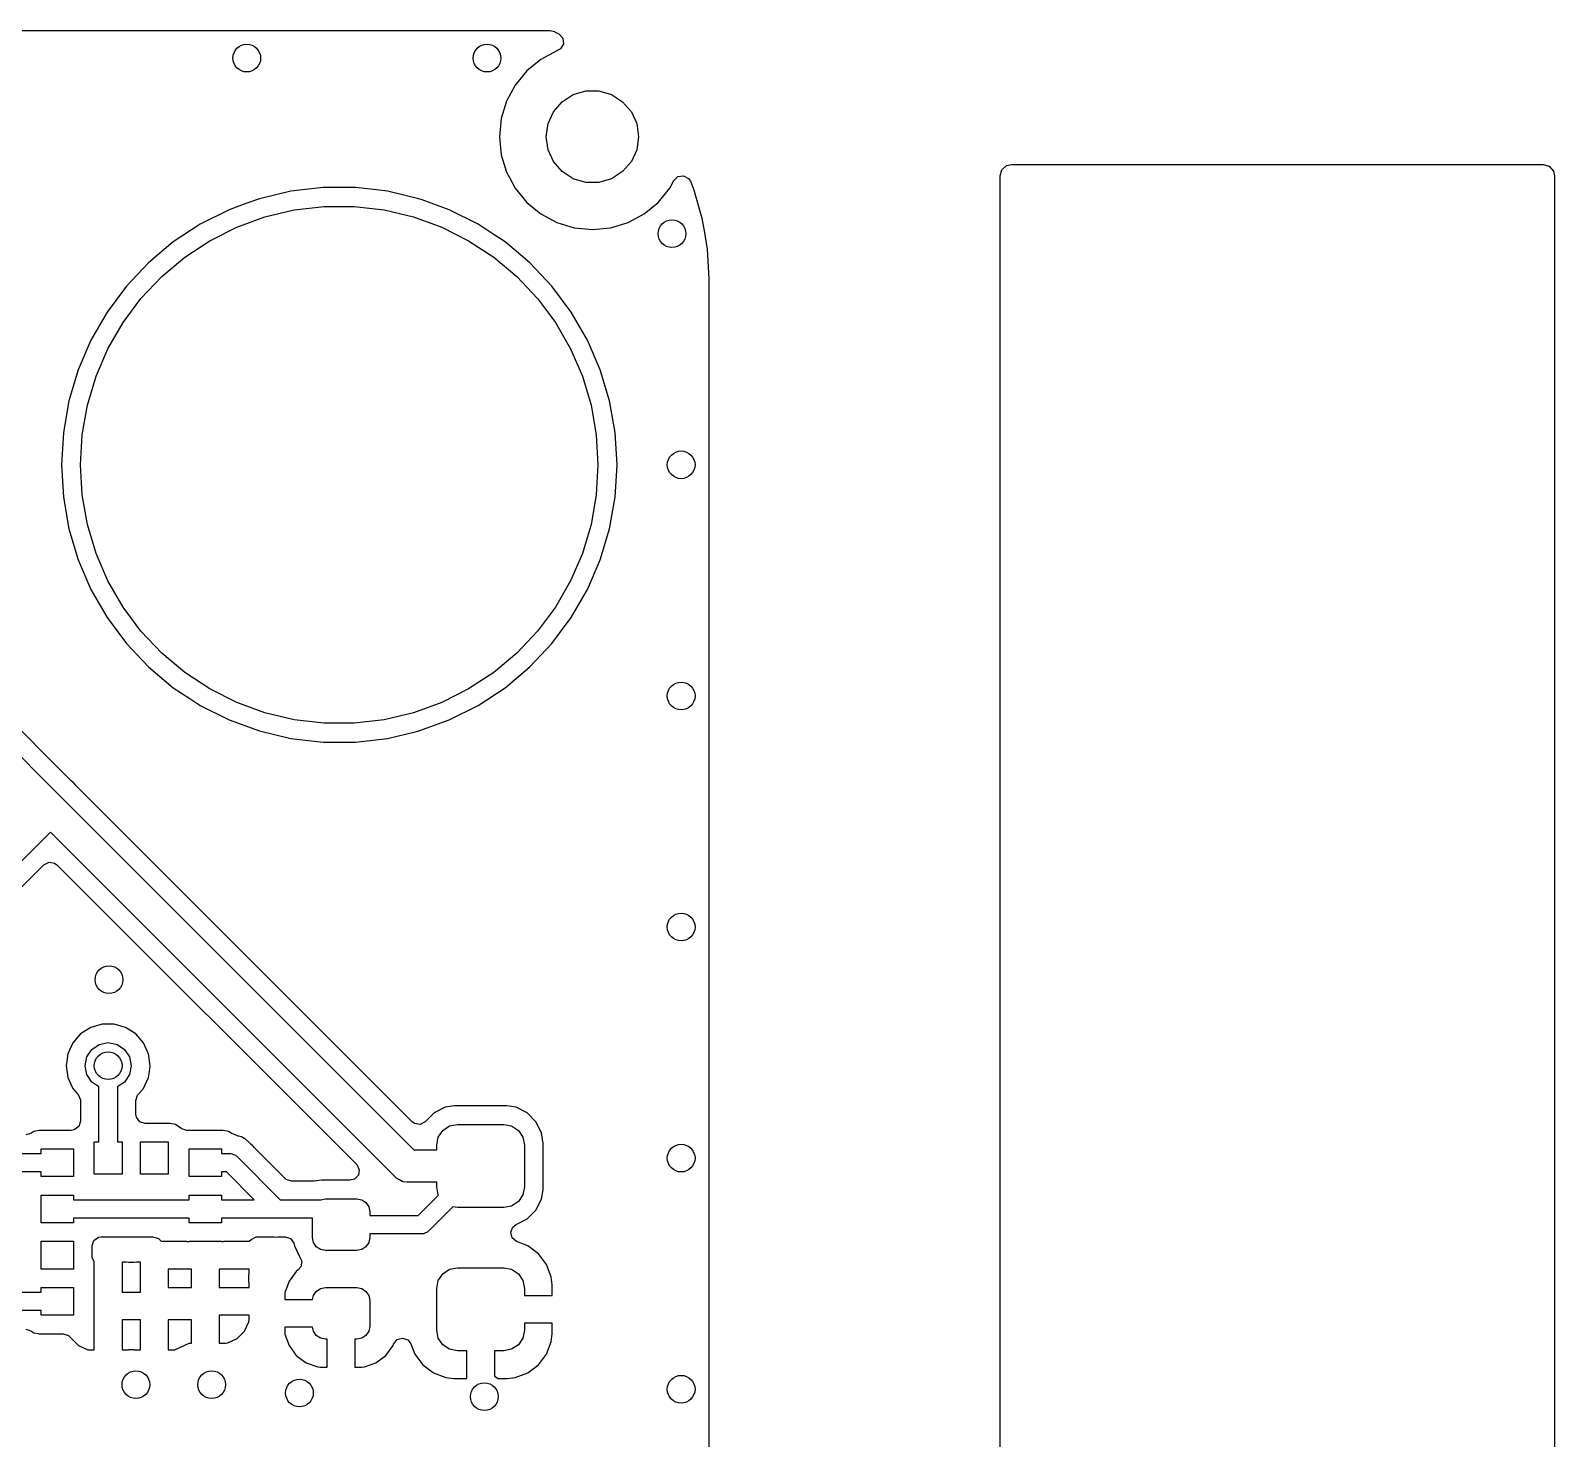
# Model space of a CAD drawing. Extents: x 100.3 to 197.2, y -144.7 to -85.3.
# Drawn here: x 177.66 to 194.15, y -100.53 to -85.3 of the extents above; entities that cross this region are included whole.
import ezdxf

# ---------------------------------------------------------------- set-up
doc = ezdxf.new("R2010")
doc.units = 0
doc.layers.add('BLACK', color=7, linetype='CONTINUOUS')

msp = doc.modelspace()

# ---------------------------------------------------------------- linework, layer by layer
at = {"layer": 'BLACK', "linetype": 'CONTINUOUS'}
for p, q in [((169.963, -85.3013), (183.282, -85.3014)), ((183.282, -85.3014), (183.33, -85.3138)), ((183.33, -85.3138), (183.337, -85.3178)), ((183.337, -85.3178), (183.376, -85.3392)), ((183.376, -85.3392), (183.418, -85.3839)), ((183.418, -85.3839), (183.426, -85.4447)), ((183.355, -85.5212), (183.181, -85.6141)), ((183.357, -85.5206), (183.355, -85.5212)), ((183.355, -85.5212), (183.355, -85.5212)), ((183.358, -85.5199), (183.357, -85.5206)), ((183.36, -85.5193), (183.358, -85.5199)), ((183.396, -85.4982), (183.36, -85.5191)), ((183.36, -85.5191), (183.36, -85.5193)), ((183.426, -85.4447), (183.396, -85.4982)), ((183.029, -85.7391), (182.904, -85.8915)), ((183.181, -85.6141), (183.029, -85.7391)), ((183.029, -85.7391), (183.029, -85.7391)), ((183.181, -85.6141), (183.181, -85.6141)), ((182.904, -85.8915), (182.811, -86.0653)), ((182.904, -85.8915), (182.904, -85.8915)), ((182.811, -86.0653), (182.754, -86.2539)), ((182.811, -86.0653), (182.811, -86.0653)), ((183.319, -86.1797), (183.413, -86.0721)), ((183.413, -86.0721), (183.532, -85.9952)), ((183.532, -85.9952), (183.669, -85.9551)), ((183.669, -85.9551), (183.811, -85.9551)), ((183.811, -85.9551), (183.948, -85.9952)), ((183.948, -85.9952), (184.067, -86.0721)), ((184.067, -86.0721), (184.161, -86.1797)), ((183.26, -86.3091), (183.319, -86.1797)), ((184.161, -86.1797), (184.22, -86.3091)), ((182.754, -86.2539), (182.735, -86.45)), ((182.754, -86.2539), (182.754, -86.2539)), ((183.24, -86.45), (183.26, -86.3091)), ((184.22, -86.3091), (184.24, -86.45)), ((182.735, -86.45), (182.735, -86.45)), ((182.735, -86.45), (182.754, -86.6461)), ((183.26, -86.5909), (183.24, -86.45)), ((184.24, -86.45), (184.22, -86.5909)), ((182.754, -86.6461), (182.754, -86.6461)), ((182.754, -86.6461), (182.811, -86.8347)), ((183.319, -86.7203), (183.26, -86.5909)), ((183.413, -86.8279), (183.319, -86.7203)), ((184.161, -86.7203), (184.067, -86.8279)), ((184.22, -86.5909), (184.161, -86.7203)), ((182.811, -86.8347), (182.811, -86.8347)), ((182.811, -86.8347), (182.842, -86.8925)), ((182.842, -86.8925), (182.904, -87.0085)), ((183.532, -86.9048), (183.413, -86.8279)), ((183.669, -86.9449), (183.532, -86.9048)), ((183.948, -86.9048), (183.811, -86.9449)), ((184.067, -86.8279), (183.948, -86.9048)), ((184.621, -86.9242), (184.665, -86.8818)), ((184.665, -86.8818), (184.726, -86.8735)), ((184.726, -86.8735), (184.78, -86.9023)), ((184.78, -86.9023), (184.8, -86.933)), ((188.15, -86.874), (188.17, -86.807)), ((188.15, -102.626), (188.15, -86.874)), ((188.17, -86.807), (188.222, -86.7612)), ((188.222, -86.7612), (188.274, -86.75)), ((188.274, -86.75), (194.026, -86.75)), ((194.026, -86.75), (194.093, -86.7697)), ((194.093, -86.7697), (194.139, -86.8225)), ((194.139, -86.8225), (194.15, -86.874)), ((194.15, -86.874), (194.15, -116.626)), ((180.478, -87.0401), (180.138, -87.1207)), ((180.634, -87.0219), (180.478, -87.0401)), ((180.825, -86.9995), (180.634, -87.0219)), ((181.175, -86.9995), (180.825, -86.9995)), ((181.402, -87.026), (181.175, -86.9995)), ((181.522, -87.0401), (181.402, -87.026)), ((181.862, -87.1207), (181.522, -87.0401)), ((182.904, -87.0085), (182.904, -87.0085)), ((182.904, -87.0085), (182.904, -87.0085)), ((182.904, -87.0085), (183.029, -87.1609)), ((183.811, -86.9449), (183.669, -86.9449)), ((184.451, -87.1609), (184.576, -87.0085)), ((184.576, -87.0085), (184.621, -86.9242)), ((184.8, -86.933), (184.831, -87.0075)), ((184.831, -87.0075), (184.832, -87.0127)), ((184.832, -87.0127), (184.924, -87.3307)), ((179.99, -87.1745), (179.81, -87.2402)), ((180.138, -87.1207), (179.99, -87.1745)), ((180.514, -87.2425), (180.837, -87.2047)), ((180.837, -87.2047), (181.163, -87.2047)), ((181.163, -87.2047), (181.486, -87.2425)), ((181.898, -87.1337), (181.862, -87.1207)), ((182.19, -87.2402), (181.898, -87.1337)), ((183.029, -87.1609), (183.029, -87.1609)), ((183.029, -87.1609), (183.144, -87.2549)), ((184.299, -87.2859), (184.451, -87.1609)), ((179.497, -87.3971), (179.205, -87.5891)), ((179.81, -87.2402), (179.497, -87.3971)), ((179.81, -87.2402), (179.81, -87.2402)), ((179.81, -87.2402), (179.81, -87.2402)), ((179.891, -87.429), (180.197, -87.3176)), ((180.197, -87.3176), (180.514, -87.2425)), ((181.486, -87.2425), (181.803, -87.3176)), ((181.803, -87.3176), (182.109, -87.429)), ((182.503, -87.3971), (182.19, -87.2402)), ((182.19, -87.2402), (182.19, -87.2402)), ((182.19, -87.2402), (182.19, -87.2402)), ((182.656, -87.498), (182.503, -87.3971)), ((183.144, -87.2549), (183.181, -87.2859)), ((183.181, -87.2859), (183.355, -87.3788)), ((183.355, -87.3788), (183.544, -87.436)), ((183.936, -87.436), (184.125, -87.3788)), ((184.125, -87.3788), (184.299, -87.2859)), ((184.924, -87.3307), (184.925, -87.3361)), ((184.925, -87.3361), (184.951, -87.4863)), ((179.6, -87.5751), (179.891, -87.429)), ((182.109, -87.429), (182.4, -87.5751)), ((182.795, -87.5892), (182.656, -87.498)), ((183.544, -87.436), (183.544, -87.436)), ((183.544, -87.436), (183.544, -87.436)), ((183.544, -87.436), (183.74, -87.4553)), ((183.74, -87.4553), (183.936, -87.436)), ((183.74, -87.4553), (183.74, -87.4553)), ((183.74, -87.4553), (183.74, -87.4553)), ((183.936, -87.436), (183.936, -87.436)), ((183.936, -87.436), (183.936, -87.436)), ((184.951, -87.4863), (184.979, -87.65)), ((179.205, -87.5891), (178.937, -87.8138)), ((179.328, -87.7541), (179.6, -87.5751)), ((182.4, -87.5751), (182.672, -87.7541)), ((183.063, -87.8138), (182.795, -87.5892)), ((184.979, -87.65), (184.981, -87.6623)), ((184.981, -87.6623), (184.981, -87.6678)), ((184.981, -87.6678), (184.999, -87.9868)), ((178.937, -87.8138), (178.698, -88.068)), ((179.079, -87.9634), (179.328, -87.7541)), ((182.672, -87.7541), (182.921, -87.9634)), ((183.302, -88.068), (183.063, -87.8138)), ((178.855, -88.2002), (179.079, -87.9634)), ((182.921, -87.9634), (183.145, -88.2002)), ((184.999, -87.9868), (185, -87.9995)), ((185, -87.9995), (185, -88.0023)), ((185, -88.0023), (185, -105.75)), ((178.698, -88.068), (178.489, -88.3484)), ((178.661, -88.4614), (178.855, -88.2002)), ((183.145, -88.2002), (183.339, -88.4614)), ((183.511, -88.3484), (183.302, -88.068)), ((178.489, -88.3484), (178.314, -88.6511)), ((178.489, -88.3484), (178.489, -88.3484)), ((183.686, -88.6511), (183.511, -88.3484)), ((178.498, -88.7434), (178.661, -88.4614)), ((183.339, -88.4614), (183.502, -88.7434)), ((178.314, -88.6511), (178.176, -88.972)), ((178.314, -88.6511), (178.314, -88.6511)), ((183.824, -88.972), (183.686, -88.6511)), ((178.369, -89.0423), (178.498, -88.7434)), ((183.502, -88.7434), (183.631, -89.0423)), ((178.176, -88.972), (178.075, -89.3069)), ((178.176, -88.972), (178.176, -88.972)), ((178.275, -89.3543), (178.369, -89.0423)), ((183.631, -89.0423), (183.725, -89.3543)), ((183.925, -89.3069), (183.824, -88.972)), ((178.075, -89.3069), (178.015, -89.6511)), ((178.075, -89.3069), (178.075, -89.3069)), ((178.219, -89.6749), (178.275, -89.3543)), ((183.725, -89.3543), (183.781, -89.6749)), ((183.985, -89.6511), (183.925, -89.3069)), ((178.015, -89.6511), (177.994, -90)), ((178.2, -90), (178.219, -89.6749)), ((183.781, -89.6749), (183.8, -90)), ((184.006, -90), (183.985, -89.6511)), ((177.994, -90), (178.015, -90.3489)), ((178.219, -90.3251), (178.2, -90)), ((183.8, -90), (183.781, -90.3251)), ((183.985, -90.3489), (184.006, -90)), ((178.015, -90.3489), (178.075, -90.6931)), ((178.275, -90.6457), (178.219, -90.3251)), ((183.781, -90.3251), (183.725, -90.6457)), ((183.925, -90.6931), (183.985, -90.3489)), ((178.075, -90.6931), (178.075, -90.6931)), ((178.075, -90.6931), (178.176, -91.028)), ((178.369, -90.9577), (178.275, -90.6457)), ((183.725, -90.6457), (183.631, -90.9577)), ((183.824, -91.028), (183.925, -90.6931)), ((178.498, -91.2566), (178.369, -90.9577)), ((183.631, -90.9577), (183.502, -91.2566)), ((178.176, -91.028), (178.176, -91.028)), ((178.176, -91.028), (178.303, -91.3223)), ((183.686, -91.3489), (183.824, -91.028)), ((178.303, -91.3223), (178.314, -91.3489)), ((178.314, -91.3489), (178.489, -91.6516)), ((178.661, -91.5386), (178.498, -91.2566)), ((183.502, -91.2566), (183.339, -91.5386)), ((183.511, -91.6516), (183.686, -91.3489)), ((178.489, -91.6516), (178.698, -91.932)), ((178.855, -91.7998), (178.661, -91.5386)), ((183.339, -91.5386), (183.145, -91.7998)), ((183.302, -91.932), (183.511, -91.6516)), ((179.079, -92.0366), (178.855, -91.7998)), ((183.145, -91.7998), (182.921, -92.0366)), ((178.698, -91.932), (178.937, -92.1862)), ((183.063, -92.1862), (183.302, -91.932)), ((179.328, -92.2459), (179.079, -92.0366)), ((182.921, -92.0366), (182.672, -92.2459)), ((178.099, -93.4177), (176.925, -92.2443)), ((178.937, -92.1862), (179.205, -92.4108)), ((179.6, -92.4249), (179.328, -92.2459)), ((182.672, -92.2459), (182.4, -92.4249)), ((182.795, -92.4108), (183.063, -92.1862)), ((176.749, -92.3513), (177.999, -93.6013)), ((179.205, -92.4108), (179.383, -92.5279)), ((179.891, -92.571), (179.6, -92.4249)), ((182.4, -92.4249), (182.109, -92.571)), ((182.503, -92.6029), (182.795, -92.4108)), ((179.383, -92.5279), (179.48, -92.5914)), ((179.48, -92.5914), (179.497, -92.6029)), ((179.497, -92.6029), (179.81, -92.7598)), ((180.197, -92.6824), (179.891, -92.571)), ((182.109, -92.571), (181.803, -92.6824)), ((182.19, -92.7598), (182.503, -92.6029)), ((179.81, -92.7598), (180.138, -92.8793)), ((180.514, -92.7575), (180.197, -92.6824)), ((180.837, -92.7953), (180.514, -92.7575)), ((181.163, -92.7953), (180.837, -92.7953)), ((181.486, -92.7575), (181.163, -92.7953)), ((181.803, -92.6824), (181.486, -92.7575)), ((181.862, -92.8793), (182.19, -92.7598)), ((180.138, -92.8793), (180.138, -92.8793)), ((180.138, -92.8793), (180.138, -92.8793)), ((180.138, -92.8793), (180.478, -92.9599)), ((180.478, -92.9599), (180.478, -92.9599)), ((180.478, -92.9599), (180.478, -92.9599)), ((180.478, -92.9599), (180.825, -93.0005)), ((180.825, -93.0005), (180.825, -93.0005)), ((180.825, -93.0005), (181.175, -93.0005)), ((181.175, -93.0005), (181.522, -92.9599)), ((181.175, -93.0005), (181.175, -93.0005)), ((181.522, -92.9599), (181.823, -92.8885)), ((181.522, -92.9599), (181.522, -92.9599)), ((181.522, -92.9599), (181.522, -92.9599)), ((181.823, -92.8885), (181.862, -92.8793)), ((178.118, -93.4327), (178.099, -93.4177)), ((178.121, -93.4345), (178.118, -93.4327)), ((178.138, -93.455), (178.121, -93.4345)), ((178.121, -93.4345), (178.121, -93.4345)), ((178.15, -93.4689), (178.138, -93.455)), ((178.153, -93.4719), (178.15, -93.4689)), ((181.79, -97.1086), (178.153, -93.4719)), ((177.999, -93.6013), (181.807, -97.41)), ((177.875, -93.9725), (174.95, -96.8975)), ((181.611, -97.7087), (177.875, -93.9725)), ((177.805, -94.326), (177.86, -94.2983)), ((177.86, -94.2983), (177.92, -94.3078)), ((177.92, -94.3078), (177.945, -94.326)), ((175.294, -96.8373), (177.805, -94.326)), ((177.945, -94.326), (181.189, -97.5705)), ((178.311, -96.086), (178.202, -96.156)), ((178.435, -96.0495), (178.311, -96.086)), ((178.311, -96.086), (178.311, -96.086)), ((178.565, -96.0495), (178.435, -96.0495)), ((178.435, -96.0495), (178.435, -96.0495)), ((178.689, -96.086), (178.565, -96.0495)), ((178.565, -96.0495), (178.565, -96.0495)), ((178.798, -96.156), (178.689, -96.086)), ((178.689, -96.086), (178.689, -96.086)), ((178.689, -96.086), (178.689, -96.086)), ((178.689, -96.086), (178.689, -96.086)), ((178.117, -96.2539), (178.063, -96.3718)), ((178.202, -96.156), (178.117, -96.2539)), ((178.323, -96.3232), (178.404, -96.269)), ((178.404, -96.269), (178.5, -96.25)), ((178.5, -96.25), (178.596, -96.269)), ((178.596, -96.269), (178.677, -96.3232)), ((178.883, -96.2539), (178.798, -96.156)), ((178.798, -96.156), (178.798, -96.156)), ((178.798, -96.156), (178.798, -96.156)), ((178.926, -96.3489), (178.883, -96.2539)), ((178.063, -96.3718), (178.045, -96.5)), ((178.25, -96.5), (178.269, -96.4043)), ((178.269, -96.4043), (178.323, -96.3232)), ((178.677, -96.3232), (178.731, -96.4043)), ((178.731, -96.4043), (178.75, -96.5)), ((178.937, -96.3718), (178.926, -96.3489)), ((178.955, -96.5), (178.937, -96.3718)), ((178.045, -96.5), (178.045, -96.5)), ((178.045, -96.5), (178.063, -96.6282)), ((178.063, -96.6282), (178.114, -96.7394)), ((178.269, -96.5957), (178.25, -96.5)), ((178.323, -96.6768), (178.269, -96.5957)), ((178.731, -96.5957), (178.677, -96.6768)), ((178.75, -96.5), (178.731, -96.5957)), ((178.883, -96.7461), (178.937, -96.6282)), ((178.937, -96.6282), (178.946, -96.5642)), ((178.946, -96.5642), (178.955, -96.5)), ((178.955, -96.5), (178.955, -96.5)), ((178.114, -96.7394), (178.117, -96.7461)), ((178.117, -96.7461), (178.169, -96.8062)), ((178.4, -96.7281), (178.323, -96.6768)), ((178.4, -97.325), (178.4, -96.7281)), ((178.677, -96.6768), (178.6, -96.7281)), ((178.6, -96.7281), (178.6, -97.325)), ((178.828, -96.8096), (178.883, -96.7461)), ((178.169, -96.8062), (178.175, -96.8132)), ((178.175, -96.8132), (178.199, -96.8696)), ((178.199, -96.8696), (178.2, -96.8781)), ((178.2, -96.8781), (178.2, -97.1005)), ((178.8, -96.8781), (178.819, -96.8199)), ((178.8, -97.0255), (178.8, -96.8781)), ((178.819, -96.8199), (178.825, -96.8132)), ((178.825, -96.8132), (178.828, -96.8096)), ((182.147, -96.9503), (182.027, -97.0115)), ((182.247, -96.9345), (182.147, -96.9503)), ((182.147, -96.9503), (182.147, -96.9503)), ((182.813, -96.9345), (182.247, -96.9345)), ((182.247, -96.9345), (182.247, -96.9345)), ((182.864, -96.9425), (182.813, -96.9345)), ((182.813, -96.9345), (182.813, -96.9345)), ((182.913, -96.9503), (182.864, -96.9425)), ((183.033, -97.0115), (182.913, -96.9503)), ((182.913, -96.9503), (182.913, -96.9503)), ((182.913, -96.9503), (182.913, -96.9503)), ((178.2, -97.1005), (178.181, -97.1587)), ((178.805, -97.0561), (178.8, -97.0255)), ((178.841, -97.1056), (178.805, -97.0561)), ((178.899, -97.1245), (178.841, -97.1056)), ((179.17, -97.1245), (178.899, -97.1245)), ((179.228, -97.1361), (179.17, -97.1245)), ((179.17, -97.1245), (179.17, -97.1245)), ((181.815, -97.1268), (181.79, -97.1086)), ((181.875, -97.1364), (181.815, -97.1268)), ((181.93, -97.1086), (181.875, -97.1364)), ((182.027, -97.0115), (181.93, -97.1086)), ((182.027, -97.0115), (182.027, -97.0115)), ((183.129, -97.1068), (183.033, -97.0115)), ((183.033, -97.0115), (183.033, -97.0115)), ((183.19, -97.2269), (183.129, -97.1068)), ((183.129, -97.1068), (183.129, -97.1068)), ((177.664, -97.2328), (177.609, -97.2495)), ((177.697, -97.2111), (177.664, -97.2328)), ((177.755, -97.1995), (177.697, -97.2111)), ((177.697, -97.2111), (177.697, -97.2111)), ((178.1, -97.1995), (177.755, -97.1995)), ((177.755, -97.1995), (177.755, -97.1995)), ((177.755, -97.1995), (177.755, -97.1995)), ((178.131, -97.1947), (178.1, -97.1995)), ((178.181, -97.1587), (178.131, -97.1947)), ((179.242, -97.1455), (179.228, -97.1361)), ((179.228, -97.1361), (179.228, -97.1361)), ((179.228, -97.1361), (179.228, -97.1361)), ((179.228, -97.1361), (179.228, -97.1361)), ((179.293, -97.1797), (179.242, -97.1455)), ((179.298, -97.1828), (179.293, -97.1797)), ((179.353, -97.1995), (179.298, -97.1828)), ((179.355, -97.1995), (179.353, -97.1995)), ((179.745, -97.1995), (179.355, -97.1995)), ((179.803, -97.2111), (179.745, -97.1995)), ((179.745, -97.1995), (179.745, -97.1995)), ((179.838, -97.2342), (179.803, -97.2111)), ((179.803, -97.2111), (179.803, -97.2111)), ((179.803, -97.2111), (179.803, -97.2111)), ((179.803, -97.2111), (179.803, -97.2111)), ((179.875, -97.2492), (179.838, -97.2342)), ((179.876, -97.2495), (179.875, -97.2492)), ((179.906, -97.261), (179.876, -97.2495)), ((179.912, -97.263), (179.906, -97.261)), ((179.943, -97.2703), (179.912, -97.263)), ((179.952, -97.2759), (179.943, -97.2703)), ((179.943, -97.2703), (179.943, -97.2703)), ((179.972, -97.2865), (179.952, -97.2759)), ((179.981, -97.2901), (179.972, -97.2865)), ((180.004, -97.3116), (179.981, -97.2901)), ((182.055, -97.36), (182.072, -97.2739)), ((182.072, -97.2739), (182.121, -97.2009)), ((182.121, -97.2009), (182.194, -97.1521)), ((182.194, -97.1521), (182.28, -97.135)), ((182.28, -97.135), (182.78, -97.135)), ((182.78, -97.135), (182.866, -97.1521)), ((182.866, -97.1521), (182.939, -97.2009)), ((182.939, -97.2009), (182.988, -97.2739)), ((182.988, -97.2739), (183.005, -97.36)), ((183.2, -97.2935), (183.19, -97.2269)), ((183.19, -97.2269), (183.19, -97.2269)), ((183.19, -97.2269), (183.19, -97.2269)), ((183.205, -97.3265), (183.2, -97.2935)), ((176.825, -97.45), (177.775, -97.45)), ((177.775, -97.45), (177.775, -97.4)), ((177.775, -97.4), (178.125, -97.4)), ((178.125, -97.4), (178.125, -97.7)), ((178.35, -97.675), (178.35, -97.325)), ((178.35, -97.325), (178.4, -97.325)), ((178.6, -97.325), (178.65, -97.325)), ((178.65, -97.325), (178.65, -97.675)), ((178.85, -97.675), (178.85, -97.325)), ((178.85, -97.325), (179.15, -97.325)), ((179.15, -97.325), (179.15, -97.675)), ((179.375, -97.7), (179.375, -97.4)), ((179.375, -97.4), (179.725, -97.4)), ((179.725, -97.4), (179.725, -97.45)), ((179.725, -97.45), (179.82, -97.45)), ((179.82, -97.45), (179.828, -97.4525)), ((179.828, -97.4525), (179.836, -97.4512)), ((179.836, -97.4512), (179.857, -97.4619)), ((180.01, -97.3158), (180.004, -97.3116)), ((180.011, -97.3169), (180.01, -97.3158)), ((180.013, -97.3178), (180.011, -97.3169)), ((180.027, -97.3318), (180.013, -97.3178)), ((180.028, -97.3334), (180.027, -97.3318)), ((180.044, -97.3477), (180.028, -97.3334)), ((180.064, -97.3658), (180.044, -97.3477)), ((180.069, -97.3731), (180.064, -97.3658)), ((180.07, -97.3723), (180.069, -97.3731)), ((180.079, -97.3836), (180.07, -97.3723)), ((180.415, -97.7205), (180.079, -97.3836)), ((181.807, -97.41), (182.055, -97.41)), ((182.055, -97.41), (182.055, -97.36)), ((183.005, -97.36), (183.005, -97.81)), ((183.206, -97.3265), (183.205, -97.3265)), ((183.206, -97.8435), (183.206, -97.3265)), ((179.857, -97.4619), (179.879, -97.4691)), ((179.879, -97.4691), (179.884, -97.4756)), ((179.884, -97.4756), (179.891, -97.4793)), ((179.891, -97.4793), (180.361, -97.95)), ((181.189, -97.5705), (181.217, -97.625)), ((177.775, -97.65), (176.825, -97.65)), ((177.775, -97.7), (177.775, -97.65)), ((178.125, -97.7), (177.775, -97.7)), ((178.65, -97.675), (178.35, -97.675)), ((179.15, -97.675), (178.85, -97.675)), ((179.725, -97.7), (179.375, -97.7)), ((179.779, -97.65), (179.725, -97.65)), ((179.725, -97.65), (179.725, -97.7)), ((180.079, -97.95), (179.779, -97.65)), ((180.427, -97.7306), (180.415, -97.7205)), ((180.485, -97.7495), (180.427, -97.7306)), ((180.734, -97.7495), (180.485, -97.7495)), ((180.753, -97.7469), (180.734, -97.7495)), ((180.81, -97.7395), (180.753, -97.747)), ((180.753, -97.747), (180.753, -97.7469)), ((181.119, -97.7395), (180.81, -97.7395)), ((180.81, -97.7395), (180.81, -97.7395)), ((181.164, -97.7287), (181.119, -97.7395)), ((181.208, -97.6854), (181.164, -97.7287)), ((181.217, -97.625), (181.208, -97.6854)), ((181.616, -97.7115), (181.611, -97.7087)), ((181.619, -97.716), (181.616, -97.7115)), ((181.651, -97.7331), (181.619, -97.716)), ((181.683, -97.7521), (181.651, -97.7331)), ((181.688, -97.7524), (181.683, -97.7521)), ((181.693, -97.7549), (181.688, -97.7524)), ((181.735, -97.76), (181.693, -97.7549)), ((182.055, -97.76), (181.735, -97.76)), ((182.055, -97.81), (182.055, -97.76)), ((177.775, -98.2), (177.775, -97.9)), ((177.775, -97.9), (178.125, -97.9)), ((178.125, -97.9), (178.125, -97.95)), ((178.125, -97.95), (179.375, -97.95)), ((179.375, -97.95), (179.375, -97.9)), ((179.375, -97.9), (179.725, -97.9)), ((179.725, -97.9), (179.725, -97.95)), ((179.725, -97.95), (180.079, -97.95)), ((180.361, -97.95), (180.8, -97.95)), ((180.8, -97.95), (180.85, -97.94)), ((180.85, -97.94), (181.19, -97.94)), ((181.19, -97.94), (181.244, -97.9507)), ((181.244, -97.9507), (181.289, -97.981)), ((181.854, -98.12), (182.074, -97.8993)), ((182.072, -97.8961), (182.055, -97.81)), ((182.074, -97.8993), (182.072, -97.8961)), ((182.988, -97.8961), (182.939, -97.9691)), ((183.005, -97.81), (182.988, -97.8961)), ((183.129, -98.0632), (183.19, -97.9431)), ((183.19, -97.9431), (183.206, -97.8435)), ((181.289, -97.981), (181.319, -98.0264)), ((181.319, -98.0264), (181.33, -98.08)), ((181.33, -98.08), (181.33, -98.12)), ((182.231, -98.0253), (181.966, -98.2907)), ((182.28, -98.035), (182.231, -98.0253)), ((182.78, -98.035), (182.28, -98.035)), ((182.866, -98.0179), (182.78, -98.035)), ((182.939, -97.9691), (182.866, -98.0179)), ((183.033, -98.1585), (183.129, -98.0632)), ((178.125, -98.2), (177.775, -98.2)), ((179.375, -98.15), (178.125, -98.15)), ((178.125, -98.15), (178.125, -98.2)), ((179.375, -98.2), (179.375, -98.15)), ((179.725, -98.2), (179.375, -98.2)), ((180.32, -98.15), (179.725, -98.15)), ((179.725, -98.15), (179.725, -98.2)), ((180.71, -98.15), (180.32, -98.15)), ((180.71, -98.36), (180.71, -98.15)), ((181.33, -98.12), (181.854, -98.12)), ((182.858, -98.3027), (182.88, -98.2458)), ((182.88, -98.2458), (182.911, -98.2206)), ((182.911, -98.2206), (182.913, -98.2197)), ((182.913, -98.2197), (183.033, -98.1585)), ((182.913, -98.2197), (182.913, -98.2197)), ((177.775, -98.7), (177.775, -98.4)), ((177.775, -98.4), (178.125, -98.4)), ((178.125, -98.4), (178.125, -98.7)), ((178.326, -98.4495), (178.344, -98.3913)), ((178.344, -98.3913), (178.394, -98.3553)), ((178.394, -98.3553), (178.424, -98.3505)), ((178.424, -98.3505), (178.984, -98.3505)), ((178.984, -98.3505), (179.043, -98.3694)), ((179.043, -98.3694), (179.054, -98.3795)), ((179.054, -98.3795), (179.075, -98.4)), ((179.075, -98.4), (179.348, -98.4)), ((179.348, -98.4), (179.353, -98.4002)), ((179.353, -98.4002), (179.355, -98.4005)), ((179.355, -98.4005), (179.355, -98.4005)), ((179.355, -98.4005), (179.355, -98.4005)), ((179.355, -98.4005), (179.375, -98.4005)), ((179.375, -98.4005), (179.375, -98.4)), ((179.375, -98.4), (179.725, -98.4)), ((179.725, -98.4), (179.725, -98.4005)), ((179.725, -98.4005), (179.745, -98.4005)), ((179.745, -98.4005), (179.747, -98.4002)), ((179.745, -98.4005), (179.745, -98.4005)), ((179.745, -98.4005), (179.745, -98.4005)), ((179.747, -98.4002), (179.752, -98.4)), ((179.752, -98.4), (180.025, -98.4)), ((180.025, -98.4), (180.046, -98.3795)), ((180.046, -98.3795), (180.1, -98.3517)), ((180.1, -98.3517), (180.116, -98.3505)), ((180.116, -98.3505), (180.264, -98.3505)), ((180.264, -98.3505), (180.274, -98.3505)), ((180.274, -98.3505), (180.296, -98.3531)), ((180.296, -98.3531), (180.306, -98.3554)), ((180.306, -98.3554), (180.332, -98.3517)), ((180.332, -98.3517), (180.337, -98.351)), ((180.337, -98.351), (180.344, -98.3505)), ((180.344, -98.3505), (180.416, -98.3505)), ((180.416, -98.3505), (180.474, -98.3694)), ((180.474, -98.3694), (180.51, -98.4189)), ((180.51, -98.4189), (180.514, -98.4366)), ((180.514, -98.4366), (180.515, -98.4411)), ((180.515, -98.4411), (180.516, -98.4495)), ((180.721, -98.4136), (180.71, -98.36)), ((180.751, -98.459), (180.721, -98.4136)), ((181.319, -98.4136), (181.289, -98.459)), ((181.33, -98.36), (181.319, -98.4136)), ((181.895, -98.32), (181.33, -98.32)), ((181.33, -98.32), (181.33, -98.36)), ((181.903, -98.3175), (181.895, -98.32)), ((181.911, -98.3188), (181.903, -98.3175)), ((181.932, -98.3081), (181.911, -98.3188)), ((181.954, -98.3009), (181.932, -98.3081)), ((181.959, -98.2944), (181.954, -98.3009)), ((181.966, -98.2907), (181.959, -98.2944)), ((182.873, -98.3619), (182.858, -98.3027)), ((182.92, -98.4009), (182.873, -98.3619)), ((183.04, -98.4481), (182.92, -98.4009)), ((183.155, -98.5353), (183.04, -98.4481)), ((183.04, -98.4481), (183.04, -98.4481)), ((178.326, -98.5595), (178.326, -98.4495)), ((178.327, -98.575), (178.326, -98.5595)), ((178.35, -98.6207), (178.327, -98.575)), ((180.516, -98.4495), (180.567, -98.5583)), ((180.567, -98.5583), (180.567, -98.5583)), ((180.567, -98.5583), (180.567, -98.5583)), ((180.567, -98.5583), (180.568, -98.5597)), ((180.568, -98.5597), (180.569, -98.562)), ((180.569, -98.562), (180.572, -98.5654)), ((180.572, -98.5654), (180.571, -98.5657)), ((180.571, -98.5657), (180.596, -98.6143)), ((180.796, -98.4893), (180.751, -98.459)), ((180.85, -98.5), (180.796, -98.4893)), ((181.19, -98.5), (180.85, -98.5)), ((181.244, -98.4893), (181.19, -98.5)), ((181.289, -98.459), (181.244, -98.4893)), ((183.242, -98.6503), (183.155, -98.5353)), ((183.155, -98.5353), (183.155, -98.5353)), ((178.125, -98.7), (177.775, -98.7)), ((178.35, -98.95), (178.35, -98.6207)), ((178.695, -98.625), (178.65, -98.625)), ((178.65, -98.625), (178.65, -98.625)), ((178.65, -98.625), (178.65, -98.925)), ((178.72, -98.6279), (178.695, -98.625)), ((178.724, -98.629), (178.72, -98.6279)), ((178.776, -98.629), (178.724, -98.629)), ((178.78, -98.6279), (178.776, -98.629)), ((178.805, -98.625), (178.78, -98.6279)), ((178.805, -98.625), (178.805, -98.625)), ((178.85, -98.625), (178.805, -98.625)), ((178.85, -98.9), (178.85, -98.625)), ((179.4, -98.7), (179.15, -98.7)), ((179.15, -98.7), (179.15, -98.7)), ((179.15, -98.7), (179.15, -98.9)), ((179.4, -98.9), (179.4, -98.7)), ((179.4, -98.7), (179.4, -98.7)), ((180.025, -98.7), (179.7, -98.7)), ((179.7, -98.7), (179.7, -98.7)), ((179.7, -98.7), (179.7, -98.9)), ((180.021, -98.774), (180.022, -98.7699)), ((180.021, -98.826), (180.021, -98.774)), ((180.022, -98.7699), (180.025, -98.7448)), ((180.025, -98.7448), (180.025, -98.7)), ((180.025, -98.7448), (180.025, -98.7448)), ((180.535, -98.7254), (180.457, -98.8321)), ((180.557, -98.7094), (180.535, -98.7254)), ((180.535, -98.7254), (180.535, -98.7254)), ((180.586, -98.6747), (180.557, -98.7094)), ((180.596, -98.6143), (180.586, -98.6747)), ((182.072, -98.8239), (182.121, -98.7509)), ((182.121, -98.7509), (182.194, -98.7021)), ((182.194, -98.7021), (182.28, -98.685)), ((182.28, -98.685), (182.78, -98.685)), ((182.78, -98.685), (182.866, -98.7021)), ((182.866, -98.7021), (182.939, -98.7509)), ((182.939, -98.7509), (182.988, -98.8239)), ((183.295, -98.7845), (183.242, -98.6503)), ((177.775, -98.95), (177.775, -98.9)), ((177.775, -98.9), (178.125, -98.9)), ((178.125, -98.9), (178.125, -99.2)), ((178.65, -98.925), (178.65, -98.95)), ((178.85, -98.95), (178.85, -98.9)), ((179.15, -98.9), (179.4, -98.9)), ((179.15, -98.9), (179.15, -98.9)), ((179.4, -98.9), (179.4, -98.9)), ((179.7, -98.9), (180.025, -98.9)), ((179.7, -98.9), (179.7, -98.9)), ((180.022, -98.8301), (180.021, -98.826)), ((180.025, -98.8552), (180.022, -98.8301)), ((180.025, -98.9), (180.025, -98.8552)), ((180.025, -98.8552), (180.025, -98.8552)), ((180.025, -98.9), (180.025, -98.9)), ((180.457, -98.8321), (180.413, -98.9573)), ((180.721, -98.9864), (180.751, -98.941)), ((180.751, -98.941), (180.796, -98.9107)), ((180.796, -98.9107), (180.85, -98.9)), ((180.85, -98.9), (181.19, -98.9)), ((181.19, -98.9), (181.244, -98.9107)), ((181.244, -98.9107), (181.289, -98.941)), ((181.289, -98.941), (181.319, -98.9864)), ((182.055, -98.91), (182.072, -98.8239)), ((182.055, -99.36), (182.055, -98.91)), ((182.988, -98.8239), (183.005, -98.91)), ((183.005, -98.91), (183.005, -98.985)), ((183.305, -98.8689), (183.295, -98.7845)), ((183.305, -98.985), (183.305, -98.8689)), ((183.305, -98.8689), (183.305, -98.8689)), ((176.825, -98.95), (177.775, -98.95)), ((178.35, -99.275), (178.35, -98.95)), ((178.65, -98.95), (178.65, -98.95)), ((178.65, -98.95), (178.85, -98.95)), ((178.85, -98.95), (178.85, -98.95)), ((180.413, -98.9573), (180.41, -98.987)), ((180.41, -98.987), (180.41, -99.03)), ((180.41, -99.03), (180.41, -99.03)), ((180.41, -99.03), (180.712, -99.03)), ((180.712, -99.03), (180.721, -98.9864)), ((181.319, -98.9864), (181.33, -99.04)), ((181.33, -99.04), (181.33, -99.32)), ((183.005, -98.985), (183.305, -98.985)), ((183.305, -98.985), (183.305, -98.985)), ((177.775, -99.15), (176.825, -99.15)), ((177.775, -99.2), (177.775, -99.15)), ((178.125, -99.2), (177.775, -99.2)), ((178.85, -99.25), (178.65, -99.25)), ((178.65, -99.25), (178.65, -99.25)), ((178.65, -99.25), (178.65, -99.575)), ((178.85, -99.575), (178.85, -99.25)), ((178.85, -99.25), (178.85, -99.25)), ((179.4, -99.25), (179.15, -99.25)), ((179.15, -99.25), (179.15, -99.25)), ((179.15, -99.25), (179.15, -99.575)), ((179.4, -99.5), (179.4, -99.25)), ((179.4, -99.25), (179.4, -99.25)), ((180.025, -99.2), (179.7, -99.2)), ((179.7, -99.2), (179.7, -99.2)), ((179.7, -99.2), (179.7, -99.5)), ((179.977, -99.3725), (180.022, -99.2699)), ((180.022, -99.2699), (180.025, -99.2448)), ((180.025, -99.2448), (180.025, -99.2)), ((180.025, -99.2448), (180.025, -99.2448)), ((177.609, -99.3505), (177.664, -99.3672)), ((177.664, -99.3672), (177.686, -99.3818)), ((177.686, -99.3818), (177.697, -99.3889)), ((177.697, -99.3889), (177.741, -99.3977)), ((177.741, -99.3977), (177.755, -99.4005)), ((177.755, -99.4005), (177.755, -99.4005)), ((177.755, -99.4005), (177.755, -99.4005)), ((177.755, -99.4005), (177.755, -99.4005)), ((177.755, -99.4005), (178.014, -99.4005)), ((178.014, -99.4005), (178.072, -99.4194)), ((178.072, -99.4194), (178.096, -99.4436)), ((178.35, -99.575), (178.35, -99.275)), ((179.897, -99.4518), (179.976, -99.373)), ((179.976, -99.373), (179.977, -99.3725)), ((180.712, -99.33), (180.41, -99.33)), ((180.41, -99.33), (180.41, -99.33)), ((180.41, -99.33), (180.41, -99.373)), ((180.41, -99.373), (180.413, -99.4027)), ((180.413, -99.4027), (180.413, -99.4027)), ((180.413, -99.4027), (180.457, -99.5279)), ((180.721, -99.3736), (180.712, -99.33)), ((180.751, -99.419), (180.721, -99.3736)), ((180.796, -99.4493), (180.751, -99.419)), ((181.289, -99.419), (181.244, -99.4493)), ((181.319, -99.3736), (181.289, -99.419)), ((181.33, -99.32), (181.319, -99.3736)), ((182.072, -99.4461), (182.055, -99.36)), ((183.005, -99.36), (182.988, -99.4461)), ((183.305, -99.285), (183.005, -99.285)), ((183.005, -99.285), (183.005, -99.36)), ((183.295, -99.4855), (183.305, -99.4011)), ((183.305, -99.4011), (183.305, -99.285)), ((183.305, -99.285), (183.305, -99.285)), ((183.305, -99.4011), (183.305, -99.4011)), ((178.096, -99.4436), (178.098, -99.4475)), ((178.098, -99.4475), (178.178, -99.5268)), ((178.178, -99.5268), (178.28, -99.5721)), ((178.28, -99.5721), (178.305, -99.575)), ((178.305, -99.575), (178.35, -99.575)), ((178.65, -99.575), (178.695, -99.575)), ((178.65, -99.575), (178.65, -99.575)), ((178.695, -99.575), (178.72, -99.5721)), ((178.695, -99.575), (178.695, -99.575)), ((178.72, -99.5721), (178.724, -99.571)), ((178.724, -99.571), (178.776, -99.571)), ((178.776, -99.571), (178.78, -99.5721)), ((178.78, -99.5721), (178.805, -99.575)), ((178.805, -99.575), (178.85, -99.575)), ((179.15, -99.575), (179.195, -99.575)), ((179.15, -99.575), (179.15, -99.575)), ((179.195, -99.575), (179.22, -99.5721)), ((179.195, -99.575), (179.195, -99.575)), ((179.22, -99.5721), (179.322, -99.5268)), ((179.322, -99.5268), (179.33, -99.5216)), ((179.33, -99.5216), (179.331, -99.5234)), ((179.331, -99.5234), (179.375, -99.5012)), ((179.375, -99.5012), (179.39, -99.5)), ((179.39, -99.5), (179.4, -99.5)), ((179.4, -99.5), (179.4, -99.5)), ((179.4, -99.5), (179.4, -99.5)), ((179.7, -99.5), (179.77, -99.5)), ((179.7, -99.5), (179.7, -99.5)), ((179.77, -99.5), (179.795, -99.4971)), ((179.77, -99.5), (179.77, -99.5)), ((179.795, -99.4971), (179.897, -99.4518)), ((180.457, -99.5279), (180.535, -99.6346)), ((180.85, -99.46), (180.796, -99.4493)), ((180.87, -99.46), (180.85, -99.46)), ((180.87, -99.76), (180.87, -99.46)), ((181.19, -99.46), (181.17, -99.46)), ((181.17, -99.46), (181.17, -99.76)), ((181.244, -99.4493), (181.19, -99.46)), ((181.505, -99.6346), (181.583, -99.5279)), ((181.583, -99.5279), (181.589, -99.5125)), ((181.589, -99.5125), (181.626, -99.4638)), ((181.626, -99.4638), (181.684, -99.4462)), ((181.684, -99.4462), (181.742, -99.4664)), ((181.742, -99.4664), (181.774, -99.5088)), ((181.774, -99.5088), (181.818, -99.6197)), ((182.121, -99.5191), (182.072, -99.4461)), ((182.194, -99.5679), (182.121, -99.5191)), ((182.28, -99.585), (182.194, -99.5679)), ((182.38, -99.585), (182.28, -99.585)), ((182.38, -99.885), (182.38, -99.585)), ((182.78, -99.585), (182.68, -99.585)), ((182.68, -99.585), (182.68, -99.8586)), ((182.866, -99.5679), (182.78, -99.585)), ((182.939, -99.5191), (182.866, -99.5679)), ((182.988, -99.4461), (182.939, -99.5191)), ((183.242, -99.6197), (183.295, -99.4855)), ((180.535, -99.6346), (180.535, -99.6346)), ((180.535, -99.6346), (180.642, -99.7134)), ((180.642, -99.7134), (180.767, -99.7572)), ((180.767, -99.7572), (180.797, -99.76)), ((180.797, -99.76), (180.87, -99.76)), ((180.87, -99.76), (180.87, -99.76)), ((181.17, -99.76), (181.17, -99.76)), ((181.17, -99.76), (181.243, -99.76)), ((181.243, -99.76), (181.273, -99.7572)), ((181.273, -99.7572), (181.398, -99.7134)), ((181.273, -99.7572), (181.273, -99.7572)), ((181.398, -99.7134), (181.505, -99.6346)), ((181.505, -99.6346), (181.505, -99.6346)), ((181.818, -99.6197), (181.818, -99.6197)), ((181.818, -99.6197), (181.905, -99.7347)), ((181.905, -99.7347), (181.905, -99.7347)), ((181.905, -99.7347), (182.02, -99.8219)), ((183.04, -99.8219), (183.155, -99.7347)), ((183.155, -99.7347), (183.242, -99.6197)), ((183.155, -99.7347), (183.155, -99.7347)), ((182.02, -99.8219), (182.155, -99.8749)), ((182.155, -99.8749), (182.239, -99.885)), ((182.239, -99.885), (182.239, -99.885)), ((182.239, -99.885), (182.38, -99.885)), ((182.38, -99.885), (182.38, -99.885)), ((182.38, -99.885), (182.38, -99.885)), ((182.68, -99.8586), (182.72, -99.885)), ((182.72, -99.885), (182.821, -99.885)), ((182.821, -99.885), (182.905, -99.8749)), ((182.821, -99.885), (182.821, -99.885)), ((182.905, -99.8749), (183.04, -99.8219))]:
    msp.add_line(p, q, dxfattribs=at)
at = {"layer": 'BLACK'}
for centre in [(180, -85.6), (182.6, -85.6), (184.6, -87.5), (184.7, -90), (184.7, -92.5), (184.7, -95), (178.51, -95.57), (178.5, -96.5), (184.7, -97.5), (178.8, -99.95), (179.62, -99.95), (180.57, -100.04), (182.57, -100.08), (184.7, -100)]:
    msp.add_circle(centre, 0.15, dxfattribs=at)

doc.saveas('drawing.dxf')
